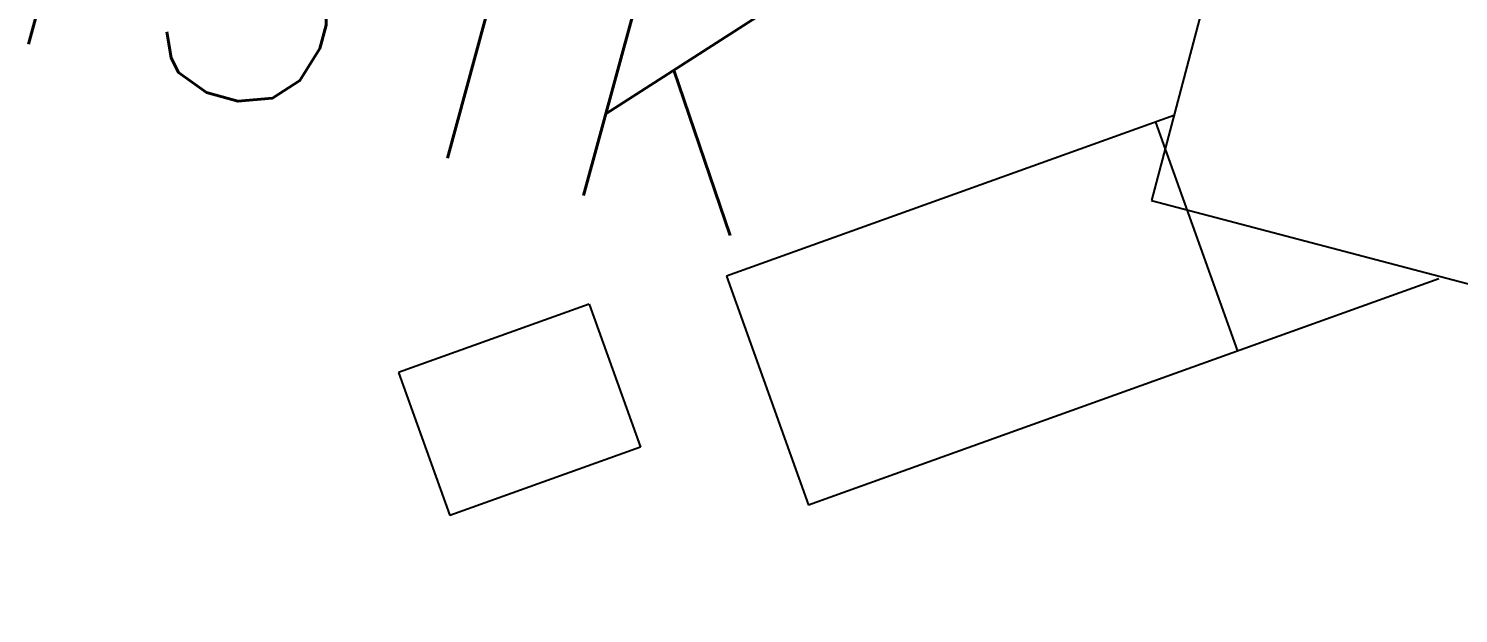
# Model space of a CAD drawing. Extents: x -16413 to 78405, y -232 to 83089.
# Drawn here: x 14365 to 15212, y 27683 to 28029 of the extents above; entities that cross this region are included whole.
import ezdxf

# ---------------------------------------------------------------- set-up
doc = ezdxf.new("R2010")
doc.units = 0
doc.header["$LTSCALE"] = 350
doc.header["$MEASUREMENT"] = 0
doc.layers.add('BACKGROUND', color=7, linetype='CONTINUOUS')
doc.styles.add('SIMPLEX', font='SIMPLEX')

msp = doc.modelspace()

# ---------------------------------------------------------------- linework, layer by layer
at = {"layer": 'BACKGROUND'}
for p, q in [((15182.69, 28507.81), (15029.81, 27927.63)), ((15043.55, 27978.04), (14777.95, 27882.68)), ((15032.07, 27973.91), (15080.73, 27838.38)), ((15029.81, 27927.63), (15958.11, 27683.01)), ((14777.95, 27882.68), (14826.61, 27747.15)), ((15200.03, 27881.22), (14826.61, 27747.15)), ((14696.72, 27866.26), (14583.78, 27825.71)), ((14696.72, 27866.26), (14727.13, 27781.55)), ((14583.78, 27825.71), (14614.19, 27741)), ((14727.13, 27781.55), (14614.19, 27741))]:
    msp.add_line(p, q, dxfattribs=at)

# ---------------------------------------------------------------- texts
at = {"layer": 'BACKGROUND', "style": 'SIMPLEX'}
msp.add_text('151K', height=150, rotation=344.75, dxfattribs=at).set_placement((14296.35, 28038.82))

doc.saveas('drawing.dxf')
